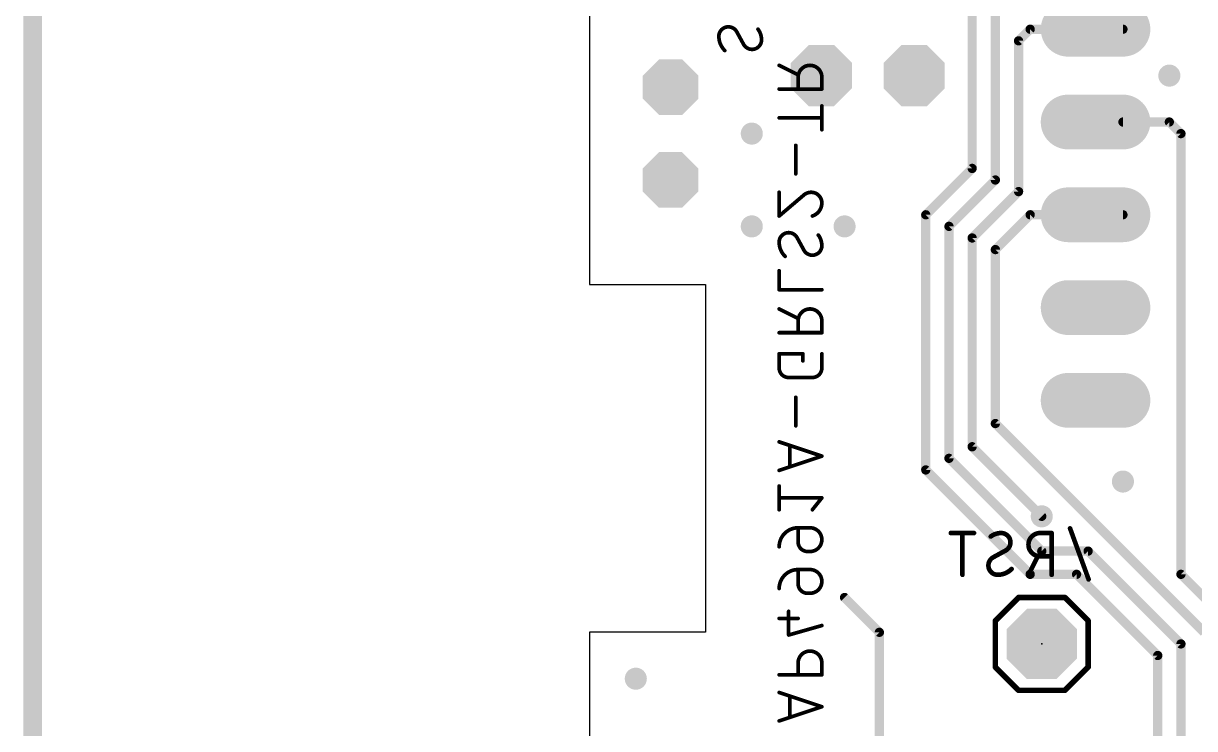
# Model space of a CAD drawing. Extents: x -1.81 to 1.71, y -2.71 to 1.61.
# Drawn here: x -1.81 to -0.548, y -0.154 to 0.606 of the extents above; entities that cross this region are included whole.
import ezdxf

# ---------------------------------------------------------------- set-up
doc = ezdxf.new("R2010")
doc.units = 0
for name, color, linetype in [('16', 175, 'CONTINUOUS'), ('17', 82, 'CONTINUOUS'), ('18', 82, 'CONTINUOUS'), ('20', 30, 'CONTINUOUS'), ('22', 253, 'CONTINUOUS'), ('24', 7, 'CONTINUOUS'), ('26', 253, 'CONTINUOUS'), ('52', 253, 'CONTINUOUS')]:
    doc.layers.add(name, color=color, linetype=linetype)

# ---------------------------------------------------------------- blocks, each defined once
blk = doc.blocks.new('RECT')
blk.add_solid([(-0.5, -0.5), (0.5, -0.5), (-0.5, 0.5), (0.5, 0.5)])
blk = doc.blocks.new('OCTAGONP')
at = {"const_width": 0.5}
blk.add_lwpolyline([(-0.25, -0.103553), (-0.25, 0.103553), (-0.103553, 0.25), (0.103553, 0.25), (0.25, 0.103553), (0.25, -0.103553), (0.103553, -0.25), (-0.103553, -0.25), (-0.25, -0.103553), (-0.25, 0.103553)], dxfattribs=at)
blk = doc.blocks.new('OFFSETP100')
at = {"const_width": 1}
blk.add_lwpolyline([(0, 0), (1, 0)], dxfattribs=at)
at = {"const_width": 0.5}
for points in [[(0, 0.25, 1), (0, -0.25)], [(1, -0.25, 1), (1, 0.25)]]:
    blk.add_lwpolyline(points, format="xyb", dxfattribs=at)
blk = doc.blocks.new('ROUNDV')
at = {"const_width": 0.5}
blk.add_lwpolyline([(0, -0.25, 1), (0, 0.25, 1), (0, -0.25)], format="xyb", dxfattribs=at)

msp = doc.modelspace()

# ---------------------------------------------------------------- linework, layer by layer
at = {"layer": '16'}
for points, const_width in [([(-1.8, -2.5), (-1.8, 1.5)], 0.02), ([(-0.7625, 0.4375), (-0.7625, 0.725)], 0.01), ([(-0.7875, 0.45), (-0.7875, 0.7)], 0.01), ([(-0.7375, 0.5875), (-0.725, 0.6)], 0.01), ([(-0.725, 0.6), (-0.625, 0.6)], 0.01), ([(-0.7375, 0.425), (-0.7375, 0.5875)], 0.01), ([(-0.575, 0.5), (-0.625, 0.5)], 0.01), ([(-0.5625, 0.4875), (-0.575, 0.5)], 0.01), ([(-0.5625, 0.0125), (-0.5625, 0.4875)], 0.01), ([(-0.8375, 0.4), (-0.7875, 0.45)], 0.01), ([(-0.8125, 0.3875), (-0.7625, 0.4375)], 0.01), ([(-0.7875, 0.375), (-0.7375, 0.425)], 0.01), ([(-0.8375, 0.125), (-0.8375, 0.4)], 0.01), ([(-0.7625, 0.3625), (-0.725, 0.4)], 0.01), ([(-0.725, 0.4), (-0.625, 0.4)], 0.01), ([(-0.8125, 0.1375), (-0.8125, 0.3875)], 0.01), ([(-0.7875, 0.15), (-0.7875, 0.375)], 0.01), ([(-0.7625, 0.175), (-0.7625, 0.3625)], 0.01), ([(-0.5375, -0.05), (-0.7625, 0.175)], 0.01), ([(-0.7125, 0.075), (-0.7875, 0.15)], 0.01), ([(-0.7125, 0.0375), (-0.8125, 0.1375)], 0.01), ([(-0.725, 0.0125), (-0.8375, 0.125)], 0.01), ([(-0.6625, 0.0375), (-0.7125, 0.0375)], 0.01), ([(-0.5625, -0.0625), (-0.6625, 0.0375)], 0.01), ([(-0.675, 0.0125), (-0.725, 0.0125)], 0.01), ([(-0.5875, -0.075), (-0.675, 0.0125)], 0.01), ([(-0.50625, -0.04375), (-0.5625, 0.0125)], 0.01), ([(-0.5625, -0.3875), (-0.5625, -0.0625)], 0.01), ([(-0.5875, -0.425), (-0.5875, -0.075)], 0.01)]:
    msp.add_lwpolyline(points, dxfattribs=dict(at, const_width=const_width))
at = {"layer": '16', "const_width": 0.005}
for points in [[(-0.725, 0.6025, 1), (-0.725, 0.5975)], [(-0.723232, 0.598232, 1), (-0.726768, 0.601768)], [(-0.625, 0.5975, 1), (-0.625, 0.6025)], [(-0.735, 0.5875, 1), (-0.74, 0.5875)], [(-0.739268, 0.589268, 1), (-0.735732, 0.585732)], [(-0.625, 0.5025, 1), (-0.625, 0.4975)], [(-0.573232, 0.501768, 1), (-0.576768, 0.498232)], [(-0.575, 0.4975, 1), (-0.575, 0.5025)], [(-0.56, 0.4875, 1), (-0.565, 0.4875)], [(-0.564268, 0.485732, 1), (-0.560732, 0.489268)], [(-0.785732, 0.448232, 1), (-0.789268, 0.451768)], [(-0.79, 0.45, 1), (-0.785, 0.45)], [(-0.760732, 0.435732, 1), (-0.764268, 0.439268)], [(-0.765, 0.4375, 1), (-0.76, 0.4375)], [(-0.735732, 0.423232, 1), (-0.739268, 0.426768)], [(-0.74, 0.425, 1), (-0.735, 0.425)], [(-0.835, 0.4, 1), (-0.84, 0.4)], [(-0.839268, 0.401768, 1), (-0.835732, 0.398232)], [(-0.725, 0.4025, 1), (-0.725, 0.3975)], [(-0.723232, 0.398232, 1), (-0.726768, 0.401768)], [(-0.625, 0.3975, 1), (-0.625, 0.4025)], [(-0.81, 0.3875, 1), (-0.815, 0.3875)], [(-0.814268, 0.389268, 1), (-0.810732, 0.385732)], [(-0.785, 0.375, 1), (-0.79, 0.375)], [(-0.789268, 0.376768, 1), (-0.785732, 0.373232)], [(-0.76, 0.3625, 1), (-0.765, 0.3625)], [(-0.764268, 0.364268, 1), (-0.760732, 0.360732)], [(-0.760732, 0.176768, 1), (-0.764268, 0.173232)], [(-0.765, 0.175, 1), (-0.76, 0.175)], [(-0.785732, 0.151768, 1), (-0.789268, 0.148232)], [(-0.79, 0.15, 1), (-0.785, 0.15)], [(-0.810732, 0.139268, 1), (-0.814268, 0.135732)], [(-0.815, 0.1375, 1), (-0.81, 0.1375)], [(-0.835732, 0.126768, 1), (-0.839268, 0.123232)], [(-0.84, 0.125, 1), (-0.835, 0.125)], [(-0.714268, 0.073232, 1), (-0.710732, 0.076768)], [(-0.7125, 0.04, 1), (-0.7125, 0.035)], [(-0.714268, 0.035732, 1), (-0.710732, 0.039268)], [(-0.660732, 0.039268, 1), (-0.664268, 0.035732)], [(-0.6625, 0.035, 1), (-0.6625, 0.04)], [(-0.725, 0.015, 1), (-0.725, 0.01)], [(-0.726768, 0.010732, 1), (-0.723232, 0.014268)], [(-0.673232, 0.014268, 1), (-0.676768, 0.010732)], [(-0.675, 0.01, 1), (-0.675, 0.015)], [(-0.560732, 0.014268, 1), (-0.564268, 0.010732)], [(-0.565, 0.0125, 1), (-0.56, 0.0125)], [(-0.56, -0.0625, 1), (-0.565, -0.0625)], [(-0.564268, -0.064268, 1), (-0.560732, -0.060732)], [(-0.585, -0.075, 1), (-0.59, -0.075)], [(-0.589268, -0.076768, 1), (-0.585732, -0.073232)]]:
    msp.add_lwpolyline(points, format="xyb", dxfattribs=at)
at = {"layer": '20'}
for p, q in [((-1.2, 0.9), (-1.2, 0.325)), ((-1.2, 0.325), (-1.075, 0.325)), ((-1.075, 0.325), (-1.075, -0.05)), ((-1.2, -0.05), (-1.2, -1.275)), ((-1.075, -0.05), (-1.2, -0.05))]:
    msp.add_line(p, q, dxfattribs=at)
at = {"layer": '22'}
for points, const_width in [([(-1.050278, 0.602555, 0.414214), (-1.0605, 0.592333)], 0.004), ([(-1.0605, 0.592333, 0.199996), (-1.054111, 0.577)], 0.004), ([(-1.0595, 0.592333, 1), (-1.0615, 0.592333)], 0.002), ([(-1.0615, 0.592333, 1), (-1.0595, 0.592333)], 0.002), ([(-1.041333, 0.597444, 0.265565), (-1.050278, 0.602555)], 0.004), ([(-1.050278, 0.603555, 1), (-1.050278, 0.601555)], 0.002), ([(-1.050278, 0.601555, 1), (-1.050278, 0.603555)], 0.002), ([(-1.040456, 0.597923, 1), (-1.042211, 0.596966)], 0.002), ([(-1.042195, 0.596937, 1), (-1.040472, 0.597952)], 0.002), ([(-1.0145, 0.5885, 0.162281), (-1.018333, 0.6)], 0.004), ([(-1.017533, 0.6006, 1), (-1.019133, 0.5994)], 0.002), ([(-1.033667, 0.583389, 0.265567), (-1.024722, 0.578278)], 0.004), ([(-1.032805, 0.583896, 1), (-1.034528, 0.582881)], 0.002), ([(-1.034545, 0.58291, 1), (-1.032789, 0.583868)], 0.002), ([(-1.024722, 0.578278, 0.414214), (-1.0145, 0.5885)], 0.004), ([(-1.0135, 0.5885, 1), (-1.0155, 0.5885)], 0.002), ([(-1.0155, 0.5885, 1), (-1.0135, 0.5885)], 0.002), ([(-1.054815, 0.57629, 1), (-1.053407, 0.57771)], 0.002), ([(-1.024722, 0.579278, 1), (-1.024722, 0.577278)], 0.002), ([(-1.024722, 0.577278, 1), (-1.024722, 0.579278)], 0.002), ([(-0.995074, 0.561966, 1), (-0.995968, 0.560177)], 0.002), ([(-0.949508, 0.54829, 1), (-0.975071, 0.54829)], 0.004), ([(-0.974071, 0.54829, 1), (-0.976071, 0.54829)], 0.002), ([(-0.976071, 0.54829, 1), (-0.974071, 0.54829)], 0.002), ([(-0.975518, 0.549952, 1), (-0.974624, 0.551741)], 0.002), ([(-0.948508, 0.54829, 1), (-0.950508, 0.54829)], 0.002), ([(-0.950508, 0.54829, 1), (-0.948508, 0.54829)], 0.002), ([(-0.995521, 0.536508, 1), (-0.995521, 0.534508)], 0.002), ([(-0.976071, 0.535508, 1), (-0.974071, 0.535508)], 0.002), ([(-0.950508, 0.535508, 1), (-0.948508, 0.535508)], 0.002), ([(-0.949508, 0.534508, 1), (-0.949508, 0.536508)], 0.002), ([(-0.948508, 0.51727, 1), (-0.950508, 0.51727)], 0.002), ([(-0.995521, 0.505489, 1), (-0.995521, 0.503489)], 0.002), ([(-0.949508, 0.503489, 1), (-0.949508, 0.505489)], 0.002), ([(-0.950508, 0.491707, 1), (-0.948508, 0.491707)], 0.002), ([(-0.976627, 0.474815, 1), (-0.978627, 0.474815)], 0.002), ([(-0.978627, 0.444139, 1), (-0.976627, 0.444139)], 0.002), ([(-0.994521, 0.424246, 1), (-0.996521, 0.424246)], 0.002), ([(-0.961011, 0.424246, 0.20526), (-0.969958, 0.420412)], 0.004), ([(-0.970682, 0.421101, 1), (-0.969234, 0.419722)], 0.002), ([(-0.969311, 0.41965, 1), (-0.970606, 0.421174)], 0.002), ([(-0.949508, 0.412743, 0.41421), (-0.961011, 0.424246)], 0.004), ([(-0.961011, 0.425246, 1), (-0.961011, 0.423246)], 0.002), ([(-0.961011, 0.423246, 1), (-0.961011, 0.425246)], 0.002), ([(-0.959733, 0.398683, 0.325191), (-0.949508, 0.412743)], 0.004), ([(-0.948508, 0.412743, 1), (-0.950508, 0.412743)], 0.002), ([(-0.950508, 0.412743, 1), (-0.948508, 0.412743)], 0.002), ([(-0.996169, 0.399445, 1), (-0.994873, 0.397921)], 0.002), ([(-0.996521, 0.398683, 1), (-0.994521, 0.398683)], 0.002), ([(-0.960041, 0.399635, 1), (-0.959425, 0.397732)], 0.002), ([(-0.985296, 0.380735, 0.414217), (-0.995521, 0.37051)], 0.004), ([(-0.976349, 0.375622, 0.26556), (-0.985296, 0.380735)], 0.004), ([(-0.985296, 0.381735, 1), (-0.985296, 0.379735)], 0.002), ([(-0.985296, 0.379735, 1), (-0.985296, 0.381735)], 0.002), ([(-0.949508, 0.366675, 0.162283), (-0.953342, 0.378179)], 0.004), ([(-0.952542, 0.378779, 1), (-0.954142, 0.377579)], 0.002), ([(-0.995521, 0.37051, 0.199992), (-0.98913, 0.355172)], 0.004), ([(-0.994521, 0.37051, 1), (-0.996521, 0.37051)], 0.002), ([(-0.996521, 0.37051, 1), (-0.994521, 0.37051)], 0.002), ([(-0.975471, 0.376101, 1), (-0.977227, 0.375143)], 0.002), ([(-0.97721, 0.375115, 1), (-0.975487, 0.37613)], 0.002), ([(-0.959733, 0.35645, 0.414214), (-0.949508, 0.366675)], 0.004), ([(-0.948508, 0.366675, 1), (-0.950508, 0.366675)], 0.002), ([(-0.950508, 0.366675, 1), (-0.948508, 0.366675)], 0.002), ([(-0.989834, 0.354462, 1), (-0.988426, 0.355882)], 0.002), ([(-0.96868, 0.361563, 0.265568), (-0.959733, 0.35645)], 0.004), ([(-0.967818, 0.36207, 1), (-0.969542, 0.361055)], 0.002), ([(-0.969558, 0.361084, 1), (-0.967802, 0.362042)], 0.002), ([(-0.959733, 0.35745, 1), (-0.959733, 0.35545)], 0.002), ([(-0.959733, 0.35545, 1), (-0.959733, 0.35745)], 0.002), ([(-0.994521, 0.339702, 1), (-0.996521, 0.339702)], 0.002), ([(-0.995521, 0.320252, 1), (-0.995521, 0.318252)], 0.002), ([(-0.996521, 0.319252, 1), (-0.994521, 0.319252)], 0.002), ([(-0.949508, 0.318252, 1), (-0.949508, 0.320252)], 0.002), ([(-0.995074, 0.299398, 1), (-0.995968, 0.297609)], 0.002), ([(-0.949508, 0.285722, 1), (-0.975071, 0.285722)], 0.004), ([(-0.974071, 0.285722, 1), (-0.976071, 0.285722)], 0.002), ([(-0.976071, 0.285722, 1), (-0.974071, 0.285722)], 0.002), ([(-0.975518, 0.287384, 1), (-0.974624, 0.289173)], 0.002), ([(-0.948508, 0.285722, 1), (-0.950508, 0.285722)], 0.002), ([(-0.950508, 0.285722, 1), (-0.948508, 0.285722)], 0.002), ([(-0.995521, 0.273941, 1), (-0.995521, 0.271941)], 0.002), ([(-0.976071, 0.272941, 1), (-0.974071, 0.272941)], 0.002), ([(-0.950508, 0.272941, 1), (-0.948508, 0.272941)], 0.002), ([(-0.949508, 0.271941, 1), (-0.949508, 0.273941)], 0.002), ([(-0.995521, 0.251201, 1), (-0.995521, 0.249201)], 0.002), ([(-0.994521, 0.250201, 1), (-0.996521, 0.250201)], 0.002), ([(-0.968958, 0.250201, 1), (-0.970958, 0.250201)], 0.002), ([(-0.970958, 0.242532, 1), (-0.968958, 0.242532)], 0.002), ([(-0.969958, 0.249201, 1), (-0.969958, 0.251201)], 0.002), ([(-0.948508, 0.250201, 1), (-0.950508, 0.250201)], 0.002), ([(-0.995521, 0.234863, 0.41421), (-0.985296, 0.224638)], 0.004), ([(-0.994521, 0.234863, 1), (-0.996521, 0.234863)], 0.002), ([(-0.996521, 0.234863, 1), (-0.994521, 0.234863)], 0.002), ([(-0.959733, 0.224638, 0.41421), (-0.949508, 0.234863)], 0.004), ([(-0.948508, 0.234863, 1), (-0.950508, 0.234863)], 0.002), ([(-0.950508, 0.234863, 1), (-0.948508, 0.234863)], 0.002), ([(-0.985296, 0.225638, 1), (-0.985296, 0.223638)], 0.002), ([(-0.985296, 0.223638, 1), (-0.985296, 0.225638)], 0.002), ([(-0.959733, 0.225638, 1), (-0.959733, 0.223638)], 0.002), ([(-0.959733, 0.223638, 1), (-0.959733, 0.225638)], 0.002), ([(-0.976627, 0.203245, 1), (-0.978627, 0.203245)], 0.002), ([(-0.978627, 0.172569, 1), (-0.976627, 0.172569)], 0.002), ([(-0.995205, 0.156181, 1), (-0.995837, 0.154284)], 0.002), ([(-0.983018, 0.151398, 1), (-0.985018, 0.151398)], 0.002), ([(-0.949192, 0.138946, 1), (-0.949824, 0.140843)], 0.002), ([(-0.949824, 0.138946, 1), (-0.949192, 0.140843)], 0.002), ([(-0.995837, 0.125506, 1), (-0.995205, 0.123608)], 0.002), ([(-0.985018, 0.128391, 1), (-0.983018, 0.128391)], 0.002), ([(-0.994521, 0.107664, 1), (-0.996521, 0.107664)], 0.002), ([(-0.995521, 0.095883, 1), (-0.995521, 0.093883)], 0.002), ([(-0.948727, 0.094258, 1), (-0.950289, 0.095508)], 0.002), ([(-0.949508, 0.093883, 1), (-0.949508, 0.095883)], 0.002), ([(-0.996521, 0.082102, 1), (-0.994521, 0.082102)], 0.002), ([(-0.960514, 0.082726, 1), (-0.958952, 0.081477)], 0.002), ([(-0.975071, 0.062653, 0.414215), (-0.995521, 0.042203)], 0.004), ([(-0.974071, 0.062653, 1), (-0.976071, 0.062653)], 0.002), ([(-0.975071, 0.063653, 1), (-0.975071, 0.061653)], 0.002), ([(-0.975071, 0.061653, 1), (-0.975071, 0.063653)], 0.002), ([(-0.962289, 0.03709, 1), (-0.962289, 0.062653)], 0.004), ([(-0.962289, 0.063653, 1), (-0.962289, 0.061653)], 0.002), ([(-0.962289, 0.061653, 1), (-0.962289, 0.063653)], 0.002), ([(-0.996521, 0.042203, 1), (-0.994521, 0.042203)], 0.002), ([(-0.975071, 0.047315, 0.414217), (-0.964846, 0.03709)], 0.004), ([(-0.974071, 0.047315, 1), (-0.976071, 0.047315)], 0.002), ([(-0.976071, 0.047315, 1), (-0.974071, 0.047315)], 0.002), ([(-0.964846, 0.03809, 1), (-0.964846, 0.03609)], 0.002), ([(-0.964846, 0.03609, 1), (-0.964846, 0.03809)], 0.002), ([(-0.962289, 0.03809, 1), (-0.962289, 0.03609)], 0.002), ([(-0.962289, 0.03609, 1), (-0.962289, 0.03809)], 0.002), ([(-0.975071, 0.017641, 0.414215), (-0.995521, -0.002809)], 0.004), ([(-0.974071, 0.017641, 1), (-0.976071, 0.017641)], 0.002), ([(-0.975071, 0.018641, 1), (-0.975071, 0.016641)], 0.002), ([(-0.975071, 0.016641, 1), (-0.975071, 0.018641)], 0.002), ([(-0.962289, -0.007922, 1), (-0.962289, 0.017641)], 0.004), ([(-0.962289, 0.018641, 1), (-0.962289, 0.016641)], 0.002), ([(-0.962289, 0.016641, 1), (-0.962289, 0.018641)], 0.002), ([(-0.975071, 0.002304, 0.414217), (-0.964846, -0.007922)], 0.004), ([(-0.974071, 0.002304, 1), (-0.976071, 0.002304)], 0.002), ([(-0.976071, 0.002304, 1), (-0.974071, 0.002304)], 0.002), ([(-0.996521, -0.002809, 1), (-0.994521, -0.002809)], 0.002), ([(-0.964846, -0.006922, 1), (-0.964846, -0.008922)], 0.002), ([(-0.964846, -0.008922, 1), (-0.964846, -0.006922)], 0.002), ([(-0.962289, -0.006922, 1), (-0.962289, -0.008922)], 0.002), ([(-0.962289, -0.008922, 1), (-0.962289, -0.006922)], 0.002), ([(-0.923232, -0.010732, 1), (-0.926768, -0.014268)], 0.005), ([(-0.7375, -0.011, 1), (-0.7375, -0.014)], 0.003), ([(-0.736439, -0.013561, 1), (-0.738561, -0.011439)], 0.003), ([(-0.686439, -0.011439, 1), (-0.688561, -0.013561)], 0.003), ([(-0.6875, -0.014, 1), (-0.6875, -0.011)], 0.003), ([(-0.995521, -0.034039, 1), (-0.995521, -0.036039)], 0.002), ([(-0.984296, -0.02737, 1), (-0.986296, -0.02737)], 0.002), ([(-0.975071, -0.036039, 1), (-0.975071, -0.034039)], 0.002), ([(-0.761, -0.0375, 1), (-0.764, -0.0375)], 0.003), ([(-0.763561, -0.036439, 1), (-0.761439, -0.038561)], 0.003), ([(-0.661, -0.0375, 1), (-0.664, -0.0375)], 0.003), ([(-0.663561, -0.038561, 1), (-0.661439, -0.036439)], 0.003), ([(-0.949233, -0.04367, 1), (-0.949783, -0.041747)], 0.002), ([(-0.885, -0.05, 1), (-0.89, -0.05)], 0.005), ([(-0.889268, -0.051768, 1), (-0.885732, -0.048232)], 0.005), ([(-0.985571, -0.051972, 1), (-0.985021, -0.053895)], 0.002), ([(-0.986296, -0.052933, 1), (-0.984296, -0.052933)], 0.002), ([(-0.949508, -0.082996, 1), (-0.975071, -0.082996)], 0.004), ([(-0.974071, -0.082996, 1), (-0.976071, -0.082996)], 0.002), ([(-0.976071, -0.082996, 1), (-0.974071, -0.082996)], 0.002), ([(-0.948508, -0.082996, 1), (-0.950508, -0.082996)], 0.002), ([(-0.950508, -0.082996, 1), (-0.948508, -0.082996)], 0.002), ([(-0.761439, -0.086439, 1), (-0.763561, -0.088561)], 0.003), ([(-0.764, -0.0875, 1), (-0.761, -0.0875)], 0.003), ([(-0.664, -0.0875, 1), (-0.661, -0.0875)], 0.003), ([(-0.661439, -0.088561, 1), (-0.663561, -0.086439)], 0.003), ([(-0.995521, -0.094777, 1), (-0.995521, -0.096777)], 0.002), ([(-0.976071, -0.095777, 1), (-0.974071, -0.095777)], 0.002), ([(-0.950508, -0.095777, 1), (-0.948508, -0.095777)], 0.002), ([(-0.949508, -0.096777, 1), (-0.949508, -0.094777)], 0.002), ([(-0.995205, -0.113889, 1), (-0.995837, -0.115786)], 0.002), ([(-0.7375, -0.111, 1), (-0.7375, -0.114)], 0.003), ([(-0.738561, -0.113561, 1), (-0.736439, -0.111439)], 0.003), ([(-0.688561, -0.111439, 1), (-0.686439, -0.113561)], 0.003), ([(-0.6875, -0.114, 1), (-0.6875, -0.111)], 0.003), ([(-0.983018, -0.118672, 1), (-0.985018, -0.118672)], 0.002), ([(-0.949192, -0.131124, 1), (-0.949824, -0.129226)], 0.002), ([(-0.949824, -0.131124, 1), (-0.949192, -0.129226)], 0.002), ([(-0.995837, -0.144564, 1), (-0.995205, -0.146461)], 0.002), ([(-0.985018, -0.141678, 1), (-0.983018, -0.141678)], 0.002)]:
    msp.add_lwpolyline(points, format="xyb", dxfattribs=dict(at, const_width=const_width))
for points, const_width in [([(-1.041333, 0.597444), (-1.033667, 0.583389)], 0.004), ([(-0.995521, 0.561071), (-0.975071, 0.550846)], 0.004), ([(-0.975071, 0.54829), (-0.975071, 0.535508)], 0.004), ([(-0.949508, 0.535508), (-0.949508, 0.54829)], 0.004), ([(-0.995521, 0.535508), (-0.949508, 0.535508)], 0.004), ([(-0.949508, 0.491707), (-0.949508, 0.51727)], 0.004), ([(-0.995521, 0.504489), (-0.949508, 0.504489)], 0.004), ([(-0.977627, 0.444139), (-0.977627, 0.474815)], 0.004), ([(-0.995521, 0.398683), (-0.995521, 0.424246)], 0.004), ([(-0.969958, 0.420412), (-0.995521, 0.398683)], 0.004), ([(-0.976349, 0.375622), (-0.96868, 0.361563)], 0.004), ([(-0.995521, 0.319252), (-0.995521, 0.339702)], 0.004), ([(-0.949508, 0.319252), (-0.995521, 0.319252)], 0.004), ([(-0.995521, 0.298503), (-0.975071, 0.288278)], 0.004), ([(-0.975071, 0.285722), (-0.975071, 0.272941)], 0.004), ([(-0.949508, 0.272941), (-0.949508, 0.285722)], 0.004), ([(-0.995521, 0.272941), (-0.949508, 0.272941)], 0.004), ([(-0.969958, 0.250201), (-0.995521, 0.250201)], 0.004), ([(-0.995521, 0.250201), (-0.995521, 0.234863)], 0.004), ([(-0.969958, 0.242532), (-0.969958, 0.250201)], 0.004), ([(-0.949508, 0.234863), (-0.949508, 0.250201)], 0.004), ([(-0.985296, 0.224638), (-0.959733, 0.224638)], 0.004), ([(-0.977627, 0.172569), (-0.977627, 0.203245)], 0.004), ([(-0.949508, 0.139895), (-0.995521, 0.155232)], 0.004), ([(-0.984018, 0.151398), (-0.984018, 0.128391)], 0.004), ([(-0.995521, 0.124557), (-0.949508, 0.139895)], 0.004), ([(-0.995521, 0.082102), (-0.995521, 0.107664)], 0.004), ([(-0.949508, 0.094883), (-0.995521, 0.094883)], 0.004), ([(-0.959733, 0.082102), (-0.949508, 0.094883)], 0.004), ([(-0.975071, 0.062653), (-0.975071, 0.047315)], 0.004), ([(-0.962289, 0.062653), (-0.975071, 0.062653)], 0.004), ([(-0.964846, 0.03709), (-0.962289, 0.03709)], 0.004), ([(-0.975071, 0.017641), (-0.975071, 0.002304)], 0.004), ([(-0.962289, 0.017641), (-0.975071, 0.017641)], 0.004), ([(-0.964846, -0.007922), (-0.962289, -0.007922)], 0.004), ([(-0.925, -0.0125), (-0.8875, -0.05)], 0.01), ([(-0.7375, -0.0125), (-0.7625, -0.0375)], 0.006), ([(-0.6875, -0.0125), (-0.7375, -0.0125)], 0.006), ([(-0.6875, -0.0125), (-0.6625, -0.0375)], 0.006), ([(-0.975071, -0.035039), (-0.995521, -0.035039)], 0.004), ([(-0.985296, -0.052933), (-0.985296, -0.02737)], 0.004), ([(-0.7625, -0.0375), (-0.7625, -0.0875)], 0.006), ([(-0.6625, -0.0375), (-0.6625, -0.0875)], 0.006), ([(-0.949508, -0.042708), (-0.985296, -0.052933)], 0.004), ([(-0.8875, -0.05), (-0.8875, -0.3)], 0.01), ([(-0.975071, -0.082996), (-0.975071, -0.095777)], 0.004), ([(-0.949508, -0.095777), (-0.949508, -0.082996)], 0.004), ([(-0.7625, -0.0875), (-0.7375, -0.1125)], 0.006), ([(-0.6625, -0.0875), (-0.6875, -0.1125)], 0.006), ([(-0.995521, -0.095777), (-0.949508, -0.095777)], 0.004), ([(-0.949508, -0.130175), (-0.995521, -0.114837)], 0.004), ([(-0.7375, -0.1125), (-0.6875, -0.1125)], 0.006), ([(-0.984018, -0.118672), (-0.984018, -0.141678)], 0.004), ([(-0.995521, -0.145513), (-0.949508, -0.130175)], 0.004)]:
    msp.add_lwpolyline(points, dxfattribs=dict(at, const_width=const_width))
at = {"layer": '24'}
msp.add_point((-0.7125, -0.0625), dxfattribs=at)
at = {"layer": '26', "const_width": 0.005}
for points in [[(-0.662, 0.007), (-0.682, 0.062)], [(-0.7855, 0.057), (-0.8105, 0.057)], [(-0.798, 0.012), (-0.798, 0.057)], [(-0.701826, 0.057), (-0.714326, 0.057)], [(-0.701826, 0.012), (-0.701826, 0.057)], [(-0.765, 0.03075), (-0.75125, 0.03825)], [(-0.726826, 0.012), (-0.716826, 0.032)], [(-0.714326, 0.032), (-0.701826, 0.032)]]:
    msp.add_lwpolyline(points, dxfattribs=at)
at = {"layer": '26'}
for points, const_width in [([(-0.680825, 0.062427, 1), (-0.683175, 0.061573)], 0.0025), ([(-0.8105, 0.05825, 1), (-0.8105, 0.05575)], 0.0025), ([(-0.79675, 0.057, 1), (-0.79925, 0.057)], 0.0025), ([(-0.7855, 0.05575, 1), (-0.7855, 0.05825)], 0.0025), ([(-0.75625, 0.057, 0.162278), (-0.7675, 0.05325)], 0.005), ([(-0.76825, 0.05425, 1), (-0.76675, 0.05225)], 0.0025), ([(-0.74625, 0.047, 0.414214), (-0.75625, 0.057)], 0.005), ([(-0.75625, 0.05825, 1), (-0.75625, 0.05575)], 0.0025), ([(-0.75625, 0.05575, 1), (-0.75625, 0.05825)], 0.0025), ([(-0.714326, 0.057, 1), (-0.714326, 0.032)], 0.005), ([(-0.714326, 0.05825, 1), (-0.714326, 0.05575)], 0.0025), ([(-0.714326, 0.05575, 1), (-0.714326, 0.05825)], 0.0025), ([(-0.700576, 0.057, 1), (-0.703076, 0.057)], 0.0025), ([(-0.701826, 0.05575, 1), (-0.701826, 0.05825)], 0.0025), ([(-0.75125, 0.03825, 0.265564), (-0.74625, 0.047)], 0.005), ([(-0.751884, 0.039327, 1), (-0.750615, 0.037173)], 0.0025), ([(-0.750651, 0.037153, 1), (-0.751848, 0.039347)], 0.0025), ([(-0.745, 0.047, 1), (-0.7475, 0.047)], 0.0025), ([(-0.7475, 0.047, 1), (-0.745, 0.047)], 0.0025), ([(-0.765, 0.03075, 0.265564), (-0.77, 0.022)], 0.005), ([(-0.765598, 0.031847, 1), (-0.764401, 0.029653)], 0.0025), ([(-0.764365, 0.029673, 1), (-0.765634, 0.031827)], 0.0025), ([(-0.715708, 0.031441, 1), (-0.717944, 0.032559)], 0.0025), ([(-0.714326, 0.03325, 1), (-0.714326, 0.03075)], 0.0025), ([(-0.714326, 0.03075, 1), (-0.714326, 0.03325)], 0.0025), ([(-0.701826, 0.03075, 1), (-0.701826, 0.03325)], 0.0025), ([(-0.79925, 0.012, 1), (-0.79675, 0.012)], 0.0025), ([(-0.77, 0.022, 0.414214), (-0.76, 0.012)], 0.005), ([(-0.76875, 0.022, 1), (-0.77125, 0.022)], 0.0025), ([(-0.77125, 0.022, 1), (-0.76875, 0.022)], 0.0025), ([(-0.76, 0.012, 0.2), (-0.745, 0.01825)], 0.005), ([(-0.76, 0.01325, 1), (-0.76, 0.01075)], 0.0025), ([(-0.76, 0.01075, 1), (-0.76, 0.01325)], 0.0025), ([(-0.744112, 0.01737, 1), (-0.745887, 0.01913)], 0.0025), ([(-0.727944, 0.012559, 1), (-0.725708, 0.011441)], 0.0025), ([(-0.703076, 0.012, 1), (-0.700576, 0.012)], 0.0025), ([(-0.663175, 0.006573, 1), (-0.660825, 0.007427)], 0.0025)]:
    msp.add_lwpolyline(points, format="xyb", dxfattribs=dict(at, const_width=const_width))

# ---------------------------------------------------------------- block references
at = {"layer": '17', "rotation": 180}
for name, p, xscale, yscale in [('OFFSETP100', (-0.625, 0.6), 0.059055, 0.059055), ('OCTAGONP', (-0.95, 0.55), 0.066, 0.066), ('OCTAGONP', (-0.85, 0.55), 0.066, 0.066), ('OFFSETP100', (-0.625, 0.5), 0.059055, 0.059055), ('OFFSETP100', (-0.625, 0.4), 0.059055, 0.059055), ('OFFSETP100', (-0.625, 0.3), 0.059055, 0.059055), ('OFFSETP100', (-0.625, 0.2), 0.059055, 0.059055), ('OCTAGONP', (-0.7125, -0.0625), 0.076, 0.076)]:
    msp.add_blockref(name, p, dxfattribs=dict(at, xscale=xscale, yscale=yscale))
at = {"layer": '17', "xscale": 0.06, "yscale": 0.06}
for p in [(-1.1125, 0.5375), (-1.1125, 0.4375)]:
    msp.add_blockref('OCTAGONP', p, dxfattribs=at)
at = {"layer": '18', "xscale": 0.02378, "yscale": 0.02378}
for p in [(-0.575, 0.55), (-1.025, 0.4875), (-1.025, 0.3875), (-0.925, 0.3875), (-0.625, 0.1125), (-0.7125, 0.075), (-1.15, -0.1)]:
    msp.add_blockref('ROUNDV', p, dxfattribs=at)
at = {"layer": '52', "xscale": 0.02, "yscale": 0.02, "rotation": 180}
msp.add_blockref('RECT', (-0.7125, -0.0625), dxfattribs=at)

doc.saveas('drawing.dxf')
